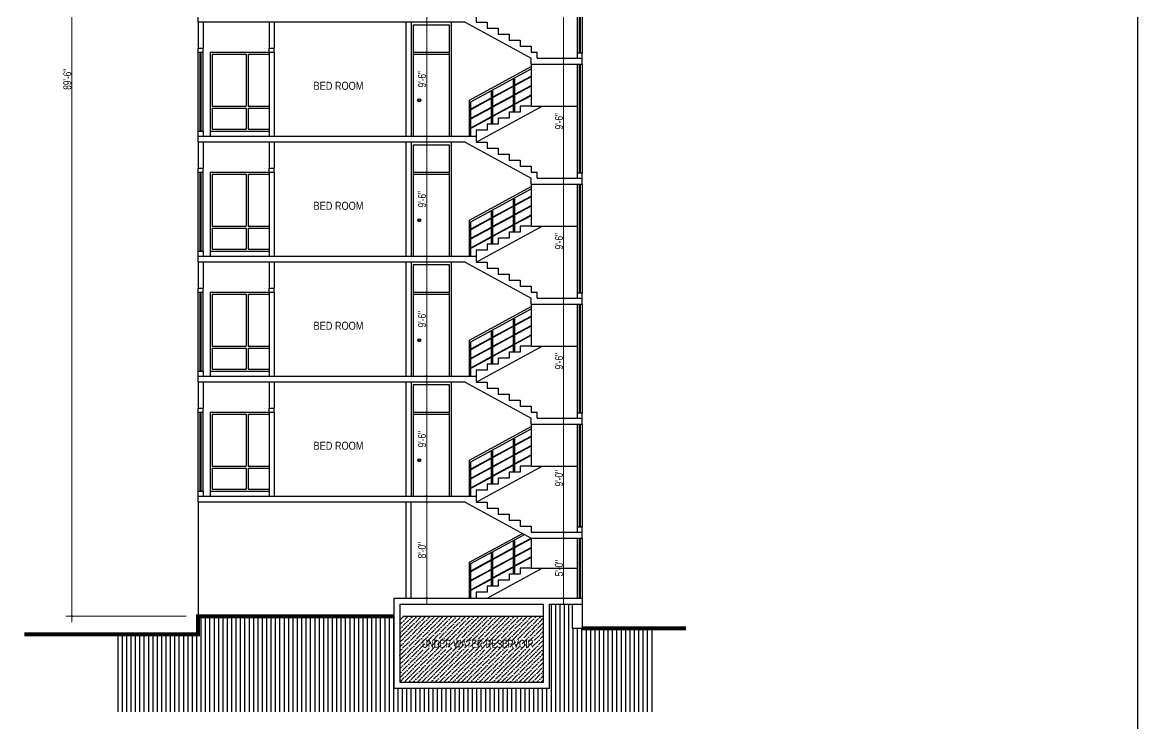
# Model space of a CAD drawing. Header units: inches. Extents: x 283072 to 301462, y 26630 to 62925.
# Drawn here: x 296001 to 297116, y 32363 to 33065 of the extents above; entities that cross this region are included whole.
import ezdxf
from ezdxf.enums import TextEntityAlignment as Align

# ---------------------------------------------------------------- set-up
doc = ezdxf.new("R2010")
doc.units = ezdxf.units.IN
doc.header["$MEASUREMENT"] = 0
doc.header["$PDMODE"] = 2
doc.layers.get('0').update_dxf_attribs({"lineweight": 5})
for name, color, linetype, lineweight in [('Column R.C.C', 210, 'Continuous', 53), ('DIM WORKING', 7, 'Continuous', 13), ('Dimension.', 7, 'Continuous', 5), ('elev .05', 154, 'Continuous', 5), ('elev .18', 153, 'Continuous', 18), ('elev .5', 255, 'Continuous', 50), ('elev.3', 65, 'Continuous', 30), ('Hatch', 8, 'Continuous', 9), ('Railing', 30, 'Continuous', 25), ('Text Note', 2, 'Continuous', 15), ('Text Room name', 4, 'Continuous', 13)]:
    doc.layers.add(name, color=color, linetype=linetype, lineweight=lineweight)
doc.layers.add('WIN', color=7, linetype='Continuous', lineweight=18, true_color=0x144fff)
doc.styles.add('S_Swis721 LtCn BT', font='swisscl.ttf')
doc.styles.get("Standard").update_dxf_attribs({"font": 'ARIALN.TTF'})
doc.dimstyles.new('1-8', dxfattribs={"dimtxt": 8, "dimasz": 6, "dimexe": 6, "dimexo": 12, "dimgap": 1, "dimtad": 1, "dimdec": 0, "dimzin": 3, "dimdsep": 46, "dimlunit": 4, "dimtxsty": 'S_Swis721 LtCn BT', "dimblk": 'ARCHTICK', "dimcen": 0, "dimdle": 6, "dimclrd": 256, "dimclre": 256, "dimclrt": 7, "dimadec": 1, "dimazin": 1, "dimtfac": 1, "dimtdec": 0, "dimtofl": 0, "dimtmove": 2, "dimatfit": 3, "dimldrblk": 'ARCHTICK', "dimfxl": 1, "dimtolj": 1, "dimtzin": 0, "dimlwd": -1, "dimlwe": -1, "dimarcsym": 0})

# ---------------------------------------------------------------- blocks, each defined once
blk = doc.blocks.new('_ArchTick')
at = {"color": 0, "linetype": 'ByBlock', "const_width": 0.15}
blk.add_lwpolyline([(-0.5, -0.5), (0.5, 0.5)], dxfattribs=at)
blk = doc.blocks.new('*D189')
at = {"layer": 'Defpoints', "color": 0, "lineweight": 30, "ltscale": 200, "transparency": 16777216}
for p in [(296405.2, 32584.9), (296415.3, 32584.9), (296415.3, 32488.9)]:
    blk.add_point(p, dxfattribs=at)
at = {"layer": 'DIM WORKING', "ltscale": 200, "transparency": 16777216}
for p, q in [((296405.2, 32482.9), (296405.2, 32590.9)), ((296403.3, 32584.9), (296399.2, 32584.9)), ((296403.3, 32488.9), (296399.2, 32488.9))]:
    blk.add_line(p, q, dxfattribs=at)
at = {"layer": 'DIM WORKING', "ltscale": 200, "transparency": 16777216, "xscale": 2, "yscale": 2, "zscale": 2}
for p, rotation in [((296405.2, 32584.9), 90), ((296405.2, 32488.9), 270)]:
    blk.add_blockref('_ArchTick', p, dxfattribs=dict(at, rotation=rotation))
at = {"layer": 'DIM WORKING', "color": 7, "lineweight": 30, "ltscale": 200, "transparency": 16777216, "insert": (296400.6, 32536.9), "char_height": 8, "attachment_point": 5, "rotation": 90, "style": 'S_Swis721 LtCn BT'}
blk.add_mtext('\\A1;8\'-0"', dxfattribs=at)
blk = doc.blocks.new('*D190')
at = {"layer": 'Defpoints', "color": 0, "lineweight": 30, "ltscale": 200, "transparency": 16777216}
for p in [(296405.2, 32704.9), (296405.2, 32704.9), (296405.2, 32590.9)]:
    blk.add_point(p, dxfattribs=at)
at = {"layer": 'DIM WORKING', "ltscale": 200, "transparency": 16777216}
for p, q in [((296405.2, 32584.9), (296405.2, 32710.9)), ((296417.2, 32704.9), (296411.2, 32704.9)), ((296417.2, 32590.9), (296411.2, 32590.9))]:
    blk.add_line(p, q, dxfattribs=at)
at = {"layer": 'DIM WORKING', "ltscale": 200, "transparency": 16777216, "xscale": 2, "yscale": 2, "zscale": 2}
for p, rotation in [((296405.2, 32704.9), 90), ((296405.2, 32590.9), 270)]:
    blk.add_blockref('_ArchTick', p, dxfattribs=dict(at, rotation=rotation))
at = {"layer": 'DIM WORKING', "color": 7, "lineweight": 30, "ltscale": 200, "transparency": 16777216, "insert": (296400.6, 32647.9), "char_height": 8, "attachment_point": 5, "rotation": 90, "style": 'S_Swis721 LtCn BT'}
blk.add_mtext('\\A1;9\'-6"', dxfattribs=at)
blk = doc.blocks.new('*D191')
at = {"layer": 'Defpoints', "color": 0, "lineweight": 30, "ltscale": 200, "transparency": 16777216}
for p in [(296405.2, 32824.9), (296405.2, 32824.9), (296405.2, 32710.9)]:
    blk.add_point(p, dxfattribs=at)
at = {"layer": 'DIM WORKING', "ltscale": 200, "transparency": 16777216}
for p, q in [((296405.2, 32704.9), (296405.2, 32830.9)), ((296417.2, 32824.9), (296411.2, 32824.9)), ((296417.2, 32710.9), (296411.2, 32710.9))]:
    blk.add_line(p, q, dxfattribs=at)
at = {"layer": 'DIM WORKING', "ltscale": 200, "transparency": 16777216, "xscale": 2, "yscale": 2, "zscale": 2}
for p, rotation in [((296405.2, 32824.9), 90), ((296405.2, 32710.9), 270)]:
    blk.add_blockref('_ArchTick', p, dxfattribs=dict(at, rotation=rotation))
at = {"layer": 'DIM WORKING', "color": 7, "lineweight": 30, "ltscale": 200, "transparency": 16777216, "insert": (296400.6, 32767.9), "char_height": 8, "attachment_point": 5, "rotation": 90, "style": 'S_Swis721 LtCn BT'}
blk.add_mtext('\\A1;9\'-6"', dxfattribs=at)
blk = doc.blocks.new('*D192')
at = {"layer": 'Defpoints', "color": 0, "lineweight": 30, "ltscale": 200, "transparency": 16777216}
for p in [(296405.2, 32944.9), (296405.2, 32944.9), (296405.2, 32830.9)]:
    blk.add_point(p, dxfattribs=at)
at = {"layer": 'DIM WORKING', "ltscale": 200, "transparency": 16777216}
for p, q in [((296405.2, 32824.9), (296405.2, 32950.9)), ((296417.2, 32944.9), (296411.2, 32944.9)), ((296417.2, 32830.9), (296411.2, 32830.9))]:
    blk.add_line(p, q, dxfattribs=at)
at = {"layer": 'DIM WORKING', "ltscale": 200, "transparency": 16777216, "xscale": 2, "yscale": 2, "zscale": 2}
for p, rotation in [((296405.2, 32944.9), 90), ((296405.2, 32830.9), 270)]:
    blk.add_blockref('_ArchTick', p, dxfattribs=dict(at, rotation=rotation))
at = {"layer": 'DIM WORKING', "color": 7, "lineweight": 30, "ltscale": 200, "transparency": 16777216, "insert": (296400.6, 32887.9), "char_height": 8, "attachment_point": 5, "rotation": 90, "style": 'S_Swis721 LtCn BT'}
blk.add_mtext('\\A1;9\'-6"', dxfattribs=at)
blk = doc.blocks.new('*D193')
at = {"layer": 'Defpoints', "color": 0, "lineweight": 30, "ltscale": 200, "transparency": 16777216}
for p in [(296405.2, 33064.9), (296405.2, 33064.9), (296405.2, 32950.9)]:
    blk.add_point(p, dxfattribs=at)
at = {"layer": 'DIM WORKING', "ltscale": 200, "transparency": 16777216}
for p, q in [((296405.2, 32944.9), (296405.2, 33070.9)), ((296417.2, 33064.9), (296411.2, 33064.9)), ((296417.2, 32950.9), (296411.2, 32950.9))]:
    blk.add_line(p, q, dxfattribs=at)
at = {"layer": 'DIM WORKING', "ltscale": 200, "transparency": 16777216, "xscale": 2, "yscale": 2, "zscale": 2}
for p, rotation in [((296405.2, 33064.9), 90), ((296405.2, 32950.9), 270)]:
    blk.add_blockref('_ArchTick', p, dxfattribs=dict(at, rotation=rotation))
at = {"layer": 'DIM WORKING', "color": 7, "lineweight": 30, "ltscale": 200, "transparency": 16777216, "insert": (296400.6, 33007.9), "char_height": 8, "attachment_point": 5, "rotation": 90, "style": 'S_Swis721 LtCn BT'}
blk.add_mtext('\\A1;9\'-6"', dxfattribs=at)
blk = doc.blocks.new('*D201')
at = {"layer": 'Defpoints', "color": 0, "lineweight": 30, "ltscale": 200, "transparency": 16777216}
for p in [(296542.1, 33142.9), (296542.1, 33028.9), (296542.1, 33028.9)]:
    blk.add_point(p, dxfattribs=at)
at = {"layer": 'DIM WORKING', "ltscale": 200, "transparency": 16777216}
for p, q in [((296542.1, 33148.9), (296542.1, 33022.9)), ((296554.1, 33142.9), (296548.1, 33142.9)), ((296554.1, 33028.9), (296548.1, 33028.9))]:
    blk.add_line(p, q, dxfattribs=at)
at = {"layer": 'DIM WORKING', "ltscale": 200, "transparency": 16777216, "xscale": 2, "yscale": 2, "zscale": 2}
for p, rotation in [((296542.1, 33142.9), 90), ((296542.1, 33028.9), 270)]:
    blk.add_blockref('_ArchTick', p, dxfattribs=dict(at, rotation=rotation))
at = {"layer": 'DIM WORKING', "color": 7, "lineweight": 30, "ltscale": 200, "transparency": 16777216, "insert": (296537.5, 33085.9), "char_height": 8, "attachment_point": 5, "rotation": 90, "style": 'S_Swis721 LtCn BT'}
blk.add_mtext('\\A1;9\'-6"', dxfattribs=at)
blk = doc.blocks.new('*D202')
at = {"layer": 'Defpoints', "color": 0, "lineweight": 30, "ltscale": 200, "transparency": 16777216}
for p in [(296542.1, 33022.9), (296542.1, 32908.9), (296542.1, 32908.9)]:
    blk.add_point(p, dxfattribs=at)
at = {"layer": 'DIM WORKING', "ltscale": 200, "transparency": 16777216}
for p, q in [((296542.1, 33028.9), (296542.1, 32902.9)), ((296554.1, 33022.9), (296548.1, 33022.9)), ((296554.1, 32908.9), (296548.1, 32908.9))]:
    blk.add_line(p, q, dxfattribs=at)
at = {"layer": 'DIM WORKING', "ltscale": 200, "transparency": 16777216, "xscale": 2, "yscale": 2, "zscale": 2}
for p, rotation in [((296542.1, 33022.9), 90), ((296542.1, 32908.9), 270)]:
    blk.add_blockref('_ArchTick', p, dxfattribs=dict(at, rotation=rotation))
at = {"layer": 'DIM WORKING', "color": 7, "lineweight": 30, "ltscale": 200, "transparency": 16777216, "insert": (296537.5, 32965.9), "char_height": 8, "attachment_point": 5, "rotation": 90, "style": 'S_Swis721 LtCn BT'}
blk.add_mtext('\\A1;9\'-6"', dxfattribs=at)
blk = doc.blocks.new('*D203')
at = {"layer": 'Defpoints', "color": 0, "lineweight": 30, "ltscale": 200, "transparency": 16777216}
for p in [(296542.1, 32902.9), (296542.1, 32788.9), (296542.1, 32788.9)]:
    blk.add_point(p, dxfattribs=at)
at = {"layer": 'DIM WORKING', "ltscale": 200, "transparency": 16777216}
for p, q in [((296542.1, 32908.9), (296542.1, 32782.9)), ((296554.1, 32902.9), (296548.1, 32902.9)), ((296554.1, 32788.9), (296548.1, 32788.9))]:
    blk.add_line(p, q, dxfattribs=at)
at = {"layer": 'DIM WORKING', "ltscale": 200, "transparency": 16777216, "xscale": 2, "yscale": 2, "zscale": 2}
for p, rotation in [((296542.1, 32902.9), 90), ((296542.1, 32788.9), 270)]:
    blk.add_blockref('_ArchTick', p, dxfattribs=dict(at, rotation=rotation))
at = {"layer": 'DIM WORKING', "color": 7, "lineweight": 30, "ltscale": 200, "transparency": 16777216, "insert": (296537.5, 32845.9), "char_height": 8, "attachment_point": 5, "rotation": 90, "style": 'S_Swis721 LtCn BT'}
blk.add_mtext('\\A1;9\'-6"', dxfattribs=at)
blk = doc.blocks.new('*D204')
at = {"layer": 'Defpoints', "color": 0, "lineweight": 30, "ltscale": 200, "transparency": 16777216}
for p in [(296542.1, 32782.9), (296542.1, 32668.9), (296542.1, 32668.9)]:
    blk.add_point(p, dxfattribs=at)
at = {"layer": 'DIM WORKING', "ltscale": 200, "transparency": 16777216}
for p, q in [((296542.1, 32788.9), (296542.1, 32662.9)), ((296554.1, 32782.9), (296548.1, 32782.9)), ((296554.1, 32668.9), (296548.1, 32668.9))]:
    blk.add_line(p, q, dxfattribs=at)
at = {"layer": 'DIM WORKING', "ltscale": 200, "transparency": 16777216, "xscale": 2, "yscale": 2, "zscale": 2}
for p, rotation in [((296542.1, 32782.9), 90), ((296542.1, 32668.9), 270)]:
    blk.add_blockref('_ArchTick', p, dxfattribs=dict(at, rotation=rotation))
at = {"layer": 'DIM WORKING', "color": 7, "lineweight": 30, "ltscale": 200, "transparency": 16777216, "insert": (296537.5, 32725.9), "char_height": 8, "attachment_point": 5, "rotation": 90, "style": 'S_Swis721 LtCn BT'}
blk.add_mtext('\\A1;9\'-6"', dxfattribs=at)
blk = doc.blocks.new('*D205')
at = {"layer": 'Defpoints', "color": 0, "lineweight": 30, "ltscale": 200, "transparency": 16777216}
for p in [(296542.1, 32662.9), (296542.1, 32554.9), (296542.1, 32554.9)]:
    blk.add_point(p, dxfattribs=at)
at = {"layer": 'DIM WORKING', "ltscale": 200, "transparency": 16777216}
for p, q in [((296542.1, 32668.9), (296542.1, 32548.9)), ((296554.1, 32662.9), (296548.1, 32662.9)), ((296554.1, 32554.9), (296548.1, 32554.9))]:
    blk.add_line(p, q, dxfattribs=at)
at = {"layer": 'DIM WORKING', "ltscale": 200, "transparency": 16777216, "xscale": 2, "yscale": 2, "zscale": 2}
for p, rotation in [((296542.1, 32662.9), 90), ((296542.1, 32554.9), 270)]:
    blk.add_blockref('_ArchTick', p, dxfattribs=dict(at, rotation=rotation))
at = {"layer": 'DIM WORKING', "color": 7, "lineweight": 30, "ltscale": 200, "transparency": 16777216, "insert": (296537.5, 32608.9), "char_height": 8, "attachment_point": 5, "rotation": 90, "style": 'S_Swis721 LtCn BT'}
blk.add_mtext('\\A1;9\'-0"', dxfattribs=at)
blk = doc.blocks.new('*D206')
at = {"layer": 'Defpoints', "color": 0, "lineweight": 30, "ltscale": 200, "transparency": 16777216}
for p in [(296542.1, 32548.9), (296542.1, 32488.9), (296542.1, 32488.9)]:
    blk.add_point(p, dxfattribs=at)
at = {"layer": 'DIM WORKING', "ltscale": 200, "transparency": 16777216}
for p, q in [((296542.1, 32554.9), (296542.1, 32482.9)), ((296554.1, 32548.9), (296548.1, 32548.9)), ((296554.1, 32488.9), (296548.1, 32488.9))]:
    blk.add_line(p, q, dxfattribs=at)
at = {"layer": 'DIM WORKING', "ltscale": 200, "transparency": 16777216, "xscale": 2, "yscale": 2, "zscale": 2}
for p, rotation in [((296542.1, 32548.9), 90), ((296542.1, 32488.9), 270)]:
    blk.add_blockref('_ArchTick', p, dxfattribs=dict(at, rotation=rotation))
at = {"layer": 'DIM WORKING', "color": 7, "lineweight": 30, "ltscale": 200, "transparency": 16777216, "insert": (296537.5, 32518.9), "char_height": 8, "attachment_point": 5, "rotation": 90, "style": 'S_Swis721 LtCn BT'}
blk.add_mtext('\\A1;5\'-0"', dxfattribs=at)
blk = doc.blocks.new('*D208')
at = {"layer": 'Defpoints', "color": 0, "lineweight": 30, "ltscale": 200, "transparency": 16777216}
for p in [(296176.7, 33544.9), (296050.6, 32470.9), (296176.7, 32470.9)]:
    blk.add_point(p, dxfattribs=at)
at = {"layer": 'DIM WORKING', "ltscale": 200, "transparency": 16777216}
for p, q in [((296050.6, 33550.9), (296050.6, 32464.9)), ((296164.7, 33544.9), (296044.6, 33544.9)), ((296164.7, 32470.9), (296044.6, 32470.9))]:
    blk.add_line(p, q, dxfattribs=at)
at = {"layer": 'DIM WORKING', "ltscale": 200, "transparency": 16777216, "xscale": 2, "yscale": 2, "zscale": 2}
for p, rotation in [((296050.6, 33544.9), 90), ((296050.6, 32470.9), 270)]:
    blk.add_blockref('_ArchTick', p, dxfattribs=dict(at, rotation=rotation))
at = {"layer": 'DIM WORKING', "color": 7, "lineweight": 30, "ltscale": 200, "transparency": 16777216, "insert": (296046, 33007.9), "char_height": 8, "attachment_point": 5, "rotation": 90, "style": 'S_Swis721 LtCn BT'}
blk.add_mtext('\\A1;89\'-6"', dxfattribs=at)

msp = doc.modelspace()

# ---------------------------------------------------------------- hatches: boundary and pattern name
at = {"layer": 'Hatch', "linetype": 'Continuous', "lineweight": 30, "ltscale": 200}
h = msp.add_hatch(dxfattribs=at)
h.set_pattern_fill('ANSI31', color=256, scale=35, angle=45, style=0)
h.set_pattern_definition([(90, (304466.0403, 32696.176), (-4.375, 9e-16), [])])
h.paths.add_polyline_path([(296632.53516, 32458.91181), (296550.69423, 32458.91181), (296550.69423, 32482.91181), (296528.00896, 32482.91181), (296528.00896, 32398.91181), (296372.37949, 32398.91181), (296372.37949, 32470.91181), (296176.69423, 32470.91181), (296176.69423, 32452.91181), (296095.58086, 32452.91181), (296095.58086, 32375.40963), (296632.53516, 32375.40963)])
at = {"layer": 'WIN', "linetype": 'Continuous', "lineweight": 30, "ltscale": 200}
h = msp.add_hatch(dxfattribs=at)
h.set_pattern_fill('ANSI36', color=256, scale=25, style=0)
h.set_pattern_definition([(45, (296378.3795, 33872.3344), (1.6572815, 6.076699), [7.8125, -1.5625, 0, -1.5625])])
h.paths.add_polyline_path([(296378.37949, 32404.91181), (296522.00896, 32404.91181), (296522.00896, 32470.91181), (296516.00896, 32470.91181), (296381.37949, 32470.91181), (296378.37949, 32470.91181)])
h.paths.add_polyline_path([(296401.08052, 32437.0752), (296511.37934, 32437.0752), (296511.37934, 32449.57061), (296401.08052, 32449.57061)], flags=24)

# ---------------------------------------------------------------- linework, layer by layer
at = {"linetype": 'Continuous', "lineweight": 30, "ltscale": 200, "const_width": 4}
for points in [[(296372.37949, 32470.91181), (296176.69423, 32470.91181), (296176.69423, 32452.91181), (296002.95279, 32452.91181)], [(296560.69423, 32458.91181), (296664.34133, 32458.91181)]]:
    msp.add_lwpolyline(points, dxfattribs=at)
at = {"layer": 'Column R.C.C', "linetype": 'Continuous', "lineweight": 30, "ltscale": 200}
for p, q in [((296176.69423, 33064.91181), (296176.69423, 33070.91181)), ((296454.6942, 33070.91181), (296454.6942, 33064.91181)), ((296443.6942, 33064.91181), (296176.69423, 33064.91181)), ((296443.6942, 33064.91181), (296509.6942, 33028.91181)), ((296454.6942, 33064.91181), (296465.6942, 33064.91181)), ((296465.6942, 33064.91181), (296465.6942, 33058.91181)), ((296465.6942, 33058.91181), (296476.6942, 33058.91181)), ((296476.6942, 33058.91181), (296476.6942, 33052.91181)), ((296476.6942, 33052.91181), (296487.6942, 33052.91181)), ((296487.6942, 33052.91181), (296487.6942, 33046.91181)), ((296176.69423, 33038.91181), (296181.69423, 33038.91181)), ((296176.69423, 33034.91181), (296176.69423, 33038.91181)), ((296181.69423, 33034.91181), (296181.69423, 33038.91181)), ((296247.69423, 33038.91181), (296252.69423, 33038.91181)), ((296247.69423, 33034.91181), (296247.69423, 33038.91181)), ((296252.69423, 33034.91181), (296252.69423, 33038.91181)), ((296487.6942, 33046.91181), (296498.6942, 33046.91181)), ((296498.6942, 33046.91181), (296498.6942, 33040.91181)), ((296498.6942, 33040.91181), (296509.6942, 33040.91181)), ((296509.6942, 33040.91181), (296509.6942, 33034.91181)), ((296176.69423, 33034.91181), (296181.69423, 33034.91181)), ((296247.69423, 33034.91181), (296252.69423, 33034.91181)), ((296509.6942, 33034.91181), (296515.67577, 33034.91181)), ((296509.6942, 33022.91181), (296509.6942, 33028.91181)), ((296515.67577, 33028.91181), (296515.67577, 33034.91181)), ((296515.67577, 33028.91181), (296560.69423, 33028.91181)), ((296560.69423, 33022.91181), (296560.69423, 33028.91181)), ((296509.6942, 33022.91181), (296560.69423, 33022.91181)), ((296176.69423, 32950.91181), (296454.6942, 32950.91181)), ((296176.69423, 32944.91181), (296176.69423, 32950.91181)), ((296454.6942, 32950.91181), (296454.6942, 32944.91181)), ((296443.6942, 32944.91181), (296176.69423, 32944.91181)), ((296443.6942, 32944.91181), (296509.6942, 32908.91181)), ((296454.6942, 32944.91181), (296465.6942, 32944.91181)), ((296465.6942, 32944.91181), (296465.6942, 32938.91181)), ((296465.6942, 32938.91181), (296476.6942, 32938.91181)), ((296476.6942, 32938.91181), (296476.6942, 32932.91181)), ((296476.6942, 32932.91181), (296487.6942, 32932.91181)), ((296487.6942, 32932.91181), (296487.6942, 32926.91181)), ((296487.6942, 32926.91181), (296498.6942, 32926.91181)), ((296498.6942, 32926.91181), (296498.6942, 32920.91181)), ((296176.69423, 32918.91181), (296181.69423, 32918.91181)), ((296176.69423, 32914.91181), (296176.69423, 32918.91181)), ((296176.69423, 32914.91181), (296181.69423, 32914.91181)), ((296181.69423, 32914.91181), (296181.69423, 32918.91181)), ((296247.69423, 32918.91181), (296252.69423, 32918.91181)), ((296247.69423, 32914.91181), (296247.69423, 32918.91181)), ((296247.69423, 32914.91181), (296252.69423, 32914.91181)), ((296252.69423, 32914.91181), (296252.69423, 32918.91181)), ((296498.6942, 32920.91181), (296509.6942, 32920.91181)), ((296509.6942, 32920.91181), (296509.6942, 32914.91181)), ((296509.6942, 32914.91181), (296515.67577, 32914.91181)), ((296515.67577, 32908.91181), (296515.67577, 32914.91181)), ((296509.6942, 32902.91181), (296509.6942, 32908.91181)), ((296509.6942, 32902.91181), (296560.69423, 32902.91181)), ((296515.67577, 32908.91181), (296560.69423, 32908.91181)), ((296560.69423, 32902.91181), (296560.69423, 32908.91181)), ((296176.69423, 32830.91181), (296454.6942, 32830.91181)), ((296176.69423, 32824.91181), (296176.69423, 32830.91181)), ((296443.6942, 32824.91181), (296176.69423, 32824.91181)), ((296443.6942, 32824.91181), (296509.6942, 32788.91181)), ((296454.6942, 32830.91181), (296454.6942, 32824.91181)), ((296454.6942, 32824.91181), (296465.6942, 32824.91181)), ((296465.6942, 32824.91181), (296465.6942, 32818.91181)), ((296465.6942, 32818.91181), (296476.6942, 32818.91181)), ((296476.6942, 32818.91181), (296476.6942, 32812.91181)), ((296476.6942, 32812.91181), (296487.6942, 32812.91181)), ((296487.6942, 32812.91181), (296487.6942, 32806.91181)), ((296487.6942, 32806.91181), (296498.6942, 32806.91181)), ((296498.6942, 32806.91181), (296498.6942, 32800.91181)), ((296176.69423, 32798.91181), (296181.69423, 32798.91181)), ((296176.69423, 32794.91181), (296176.69423, 32798.91181)), ((296176.69423, 32794.91181), (296181.69423, 32794.91181)), ((296181.69423, 32794.91181), (296181.69423, 32798.91181)), ((296247.69423, 32798.91181), (296252.69423, 32798.91181)), ((296247.69423, 32794.91181), (296247.69423, 32798.91181)), ((296247.69423, 32794.91181), (296252.69423, 32794.91181)), ((296252.69423, 32794.91181), (296252.69423, 32798.91181)), ((296498.6942, 32800.91181), (296509.6942, 32800.91181)), ((296509.6942, 32800.91181), (296509.6942, 32794.91181)), ((296509.6942, 32794.91181), (296515.67577, 32794.91181)), ((296515.67577, 32788.91181), (296515.67577, 32794.91181)), ((296509.6942, 32782.91181), (296509.6942, 32788.91181)), ((296509.6942, 32782.91181), (296560.69423, 32782.91181)), ((296515.67577, 32788.91181), (296560.69423, 32788.91181)), ((296560.69423, 32782.91181), (296560.69423, 32788.91181)), ((296176.69423, 32710.91181), (296454.6942, 32710.91181)), ((296176.69423, 32704.91181), (296176.69423, 32710.91181)), ((296443.6942, 32704.91181), (296176.69423, 32704.91181)), ((296443.6942, 32704.91181), (296509.6942, 32668.91181)), ((296454.6942, 32710.91181), (296454.6942, 32704.91181)), ((296454.6942, 32704.91181), (296465.6942, 32704.91181)), ((296465.6942, 32704.91181), (296465.6942, 32698.91181)), ((296465.6942, 32698.91181), (296476.6942, 32698.91181)), ((296476.6942, 32698.91181), (296476.6942, 32692.91181)), ((296476.6942, 32692.91181), (296487.6942, 32692.91181)), ((296487.6942, 32692.91181), (296487.6942, 32686.91181)), ((296487.6942, 32686.91181), (296498.6942, 32686.91181)), ((296498.6942, 32686.91181), (296498.6942, 32680.91181)), ((296498.6942, 32680.91181), (296509.6942, 32680.91181)), ((296509.6942, 32680.91181), (296509.6942, 32674.91181)), ((296176.69423, 32678.91181), (296181.69423, 32678.91181)), ((296176.69423, 32674.91181), (296176.69423, 32678.91181)), ((296176.69423, 32674.91181), (296181.69423, 32674.91181)), ((296181.69423, 32674.91181), (296181.69423, 32678.91181)), ((296247.69423, 32678.91181), (296252.69423, 32678.91181)), ((296247.69423, 32674.91181), (296247.69423, 32678.91181)), ((296247.69423, 32674.91181), (296252.69423, 32674.91181)), ((296252.69423, 32674.91181), (296252.69423, 32678.91181)), ((296509.6942, 32674.91181), (296515.67577, 32674.91181)), ((296509.6942, 32662.91181), (296509.6942, 32668.91181)), ((296515.67577, 32668.91181), (296515.67577, 32674.91181)), ((296515.67577, 32668.91181), (296560.69423, 32668.91181)), ((296560.69423, 32662.91181), (296560.69423, 32668.91181)), ((296509.6942, 32662.91181), (296560.69423, 32662.91181)), ((296176.69423, 32590.91181), (296454.6942, 32590.91181)), ((296176.69423, 32584.91181), (296176.69423, 32590.91181)), ((296454.6942, 32590.91181), (296454.6942, 32584.91181)), ((296443.6942, 32584.91181), (296176.69423, 32584.91181)), ((296443.6942, 32584.91181), (296509.6942, 32548.91181)), ((296454.6942, 32584.91181), (296465.6942, 32584.91181)), ((296465.6942, 32584.91181), (296465.6942, 32578.91181)), ((296465.6942, 32578.91181), (296476.6942, 32578.91181)), ((296476.6942, 32578.91181), (296476.6942, 32572.91181)), ((296476.6942, 32572.91181), (296487.6942, 32572.91181)), ((296487.6942, 32572.91181), (296487.6942, 32566.91181)), ((296487.6942, 32566.91181), (296498.6942, 32566.91181)), ((296498.6942, 32566.91181), (296498.6942, 32560.91181)), ((296498.6942, 32560.91181), (296509.6942, 32560.91181)), ((296509.6942, 32560.91181), (296509.6942, 32554.91181)), ((296509.6942, 32554.91181), (296560.69423, 32554.91181)), ((296509.6942, 32548.91181), (296560.69423, 32548.91181)), ((296560.69423, 32548.91181), (296560.69423, 32554.91181)), ((296372.37949, 32488.91181), (296560.69423, 32488.91181)), ((296372.37949, 32488.91181), (296372.37949, 32398.91181)), ((296378.37949, 32482.91181), (296522.00896, 32482.91181)), ((296378.37949, 32482.91181), (296378.37949, 32404.91181)), ((296522.00896, 32404.91181), (296522.00896, 32482.91181)), ((296528.00896, 32482.91181), (296560.69423, 32482.91181)), ((296528.00896, 32398.91181), (296528.00896, 32482.91181)), ((296560.69423, 32488.91181), (296560.69423, 32482.91181)), ((296378.37949, 32404.91181), (296522.00896, 32404.91181)), ((296372.37949, 32398.91181), (296528.00896, 32398.91181))]:
    msp.add_line(p, q, dxfattribs=at)
at = {"layer": 'Dimension.', "color": 6, "linetype": 'ByBlock', "lineweight": 30, "ltscale": 200}
msp.add_line((297115.92011, 30302.57655), (297115.92011, 36969.57655), dxfattribs=at)
at = {"layer": 'elev .05', "linetype": 'Continuous', "lineweight": 30, "ltscale": 200}
for p, q in [((296391.69423, 33062.5155), (296427.69423, 33062.5155)), ((296391.69423, 33062.5155), (296391.69423, 32950.91181)), ((296427.69423, 33062.5155), (296427.69423, 32950.91181)), ((296190.69423, 33032.91181), (296190.69423, 32980.91181)), ((296190.69423, 33032.91181), (296224.69423, 33032.91181)), ((296224.69423, 33032.91181), (296224.69423, 32980.91181)), ((296226.69423, 33032.91181), (296226.69423, 32980.91181)), ((296226.69423, 33032.91181), (296247.69423, 33032.91181)), ((296391.69423, 33034.91181), (296427.69423, 33034.91181)), ((296391.69423, 33032.91181), (296427.69423, 33032.91181)), ((296190.69423, 32980.91181), (296224.69423, 32980.91181)), ((296226.69423, 32980.91181), (296247.69423, 32980.91181)), ((296190.69423, 32978.91181), (296224.69423, 32978.91181)), ((296190.69423, 32978.91181), (296190.69423, 32957.91181)), ((296224.69423, 32978.91181), (296224.69423, 32957.91181)), ((296226.69423, 32978.91181), (296247.69423, 32978.91181)), ((296226.69423, 32978.91181), (296226.69423, 32957.91181)), ((296188.69423, 32955.91181), (296247.69423, 32955.91181)), ((296190.69423, 32957.91181), (296224.69423, 32957.91181)), ((296226.69423, 32957.91181), (296247.69423, 32957.91181)), ((296391.69423, 32942.5155), (296427.69423, 32942.5155)), ((296391.69423, 32942.5155), (296391.69423, 32830.91181)), ((296427.69423, 32942.5155), (296427.69423, 32830.91181)), ((296391.69423, 32914.91181), (296427.69423, 32914.91181)), ((296190.69423, 32912.91181), (296190.69423, 32860.91181)), ((296190.69423, 32912.91181), (296224.69423, 32912.91181)), ((296224.69423, 32912.91181), (296224.69423, 32860.91181)), ((296226.69423, 32912.91181), (296226.69423, 32860.91181)), ((296226.69423, 32912.91181), (296247.69423, 32912.91181)), ((296391.69423, 32912.91181), (296427.69423, 32912.91181)), ((296190.69423, 32860.91181), (296224.69423, 32860.91181)), ((296190.69423, 32858.91181), (296224.69423, 32858.91181)), ((296190.69423, 32858.91181), (296190.69423, 32837.91181)), ((296224.69423, 32858.91181), (296224.69423, 32837.91181)), ((296226.69423, 32860.91181), (296247.69423, 32860.91181)), ((296226.69423, 32858.91181), (296247.69423, 32858.91181)), ((296226.69423, 32858.91181), (296226.69423, 32837.91181)), ((296188.69423, 32835.91181), (296247.69423, 32835.91181)), ((296190.69423, 32837.91181), (296224.69423, 32837.91181)), ((296226.69423, 32837.91181), (296247.69423, 32837.91181)), ((296391.69423, 32822.5155), (296427.69423, 32822.5155)), ((296391.69423, 32822.5155), (296391.69423, 32710.91181)), ((296427.69423, 32822.5155), (296427.69423, 32710.91181)), ((296190.69423, 32792.91181), (296190.69423, 32740.91181)), ((296190.69423, 32792.91181), (296224.69423, 32792.91181)), ((296224.69423, 32792.91181), (296224.69423, 32740.91181)), ((296226.69423, 32792.91181), (296226.69423, 32740.91181)), ((296226.69423, 32792.91181), (296247.69423, 32792.91181)), ((296391.69423, 32794.91181), (296427.69423, 32794.91181)), ((296391.69423, 32792.91181), (296427.69423, 32792.91181)), ((296190.69423, 32740.91181), (296224.69423, 32740.91181)), ((296190.69423, 32738.91181), (296224.69423, 32738.91181)), ((296190.69423, 32738.91181), (296190.69423, 32717.91181)), ((296224.69423, 32738.91181), (296224.69423, 32717.91181)), ((296226.69423, 32740.91181), (296247.69423, 32740.91181)), ((296226.69423, 32738.91181), (296247.69423, 32738.91181)), ((296226.69423, 32738.91181), (296226.69423, 32717.91181)), ((296188.69423, 32715.91181), (296247.69423, 32715.91181)), ((296190.69423, 32717.91181), (296224.69423, 32717.91181)), ((296226.69423, 32717.91181), (296247.69423, 32717.91181)), ((296391.69423, 32702.5155), (296427.69423, 32702.5155)), ((296391.69423, 32702.5155), (296391.69423, 32590.91181)), ((296427.69423, 32702.5155), (296427.69423, 32590.91181)), ((296190.69423, 32672.91181), (296190.69423, 32620.91181)), ((296190.69423, 32672.91181), (296224.69423, 32672.91181)), ((296224.69423, 32672.91181), (296224.69423, 32620.91181)), ((296226.69423, 32672.91181), (296226.69423, 32620.91181)), ((296226.69423, 32672.91181), (296247.69423, 32672.91181)), ((296391.69423, 32674.91181), (296427.69423, 32674.91181)), ((296391.69423, 32672.91181), (296427.69423, 32672.91181)), ((296190.69423, 32620.91181), (296224.69423, 32620.91181)), ((296190.69423, 32618.91181), (296224.69423, 32618.91181)), ((296190.69423, 32618.91181), (296190.69423, 32597.91181)), ((296224.69423, 32618.91181), (296224.69423, 32597.91181)), ((296226.69423, 32620.91181), (296247.69423, 32620.91181)), ((296226.69423, 32618.91181), (296247.69423, 32618.91181)), ((296226.69423, 32618.91181), (296226.69423, 32597.91181)), ((296188.69423, 32595.91181), (296247.69423, 32595.91181)), ((296190.69423, 32597.91181), (296224.69423, 32597.91181)), ((296226.69423, 32597.91181), (296247.69423, 32597.91181))]:
    msp.add_line(p, q, dxfattribs=at)
for centre, radius in [((296397.69423, 32986.91181), 1.5), ((296397.69423, 32986.91181), 1), ((296397.69423, 32866.91181), 1.5), ((296397.69423, 32866.91181), 1), ((296397.69423, 32746.91181), 1.5), ((296397.69423, 32746.91181), 1), ((296397.69423, 32626.91181), 1.5), ((296397.69423, 32626.91181), 1)]:
    msp.add_circle(centre, radius, dxfattribs=at)
at = {"layer": 'elev .18', "linetype": 'Continuous', "lineweight": 30, "ltscale": 200}
for p, q in [((296429.69423, 33064.91181), (296429.69423, 32950.91181)), ((296188.69423, 33034.91181), (296188.69423, 32950.91181)), ((296188.69423, 33034.91181), (296247.69423, 33034.91181)), ((296247.69423, 33034.91181), (296247.69423, 32950.91181)), ((296252.69423, 33034.91181), (296252.69423, 32950.91181)), ((296454.6942, 32944.91181), (296520.6942, 32980.91181)), ((296509.6942, 32980.91181), (296498.6942, 32980.91181)), ((296498.6942, 32980.91181), (296498.6942, 32974.91181)), ((296498.6942, 32974.91181), (296487.6942, 32974.91181)), ((296487.6942, 32974.91181), (296487.6942, 32968.91181)), ((296476.6942, 32962.91181), (296465.6942, 32962.91181)), ((296465.6942, 32962.91181), (296465.6942, 32956.91181)), ((296487.6942, 32968.91181), (296476.6942, 32968.91181)), ((296476.6942, 32968.91181), (296476.6942, 32962.91181)), ((296465.6942, 32956.91181), (296454.6942, 32956.91181)), ((296454.6942, 32956.91181), (296454.6942, 32950.91181)), ((296429.69423, 32944.91181), (296429.69423, 32830.91181)), ((296188.69423, 32914.91181), (296188.69423, 32830.91181)), ((296188.69423, 32914.91181), (296247.69423, 32914.91181)), ((296247.69423, 32914.91181), (296247.69423, 32830.91181)), ((296252.69423, 32914.91181), (296252.69423, 32830.91181)), ((296454.6942, 32824.91181), (296520.6942, 32860.91181)), ((296509.6942, 32860.91181), (296498.6942, 32860.91181)), ((296498.6942, 32860.91181), (296498.6942, 32854.91181)), ((296487.6942, 32848.91181), (296476.6942, 32848.91181)), ((296476.6942, 32848.91181), (296476.6942, 32842.91181)), ((296498.6942, 32854.91181), (296487.6942, 32854.91181)), ((296487.6942, 32854.91181), (296487.6942, 32848.91181)), ((296465.6942, 32836.91181), (296454.6942, 32836.91181)), ((296454.6942, 32836.91181), (296454.6942, 32830.91181)), ((296476.6942, 32842.91181), (296465.6942, 32842.91181)), ((296465.6942, 32842.91181), (296465.6942, 32836.91181)), ((296429.69423, 32824.91181), (296429.69423, 32710.91181)), ((296188.69423, 32794.91181), (296188.69423, 32710.91181)), ((296188.69423, 32794.91181), (296247.69423, 32794.91181)), ((296247.69423, 32794.91181), (296247.69423, 32710.91181)), ((296252.69423, 32794.91181), (296252.69423, 32710.91181)), ((296454.6942, 32704.91181), (296520.6942, 32740.91181)), ((296509.6942, 32740.91181), (296498.6942, 32740.91181)), ((296498.6942, 32740.91181), (296498.6942, 32734.91181)), ((296487.6942, 32728.91181), (296476.6942, 32728.91181)), ((296476.6942, 32728.91181), (296476.6942, 32722.91181)), ((296498.6942, 32734.91181), (296487.6942, 32734.91181)), ((296487.6942, 32734.91181), (296487.6942, 32728.91181)), ((296465.6942, 32716.91181), (296454.6942, 32716.91181)), ((296454.6942, 32716.91181), (296454.6942, 32710.91181)), ((296476.6942, 32722.91181), (296465.6942, 32722.91181)), ((296465.6942, 32722.91181), (296465.6942, 32716.91181)), ((296429.69423, 32704.91181), (296429.69423, 32590.91181)), ((296188.69423, 32674.91181), (296188.69423, 32590.91181)), ((296188.69423, 32674.91181), (296247.69423, 32674.91181)), ((296247.69423, 32674.91181), (296247.69423, 32590.91181)), ((296252.69423, 32674.91181), (296252.69423, 32590.91181)), ((296454.6942, 32584.91181), (296520.6942, 32620.91181)), ((296498.6942, 32614.91181), (296487.6942, 32614.91181)), ((296487.6942, 32614.91181), (296487.6942, 32608.91181)), ((296509.6942, 32620.91181), (296498.6942, 32620.91181)), ((296498.6942, 32620.91181), (296498.6942, 32614.91181)), ((296476.6942, 32602.91181), (296465.6942, 32602.91181)), ((296465.6942, 32602.91181), (296465.6942, 32596.91181)), ((296487.6942, 32608.91181), (296476.6942, 32608.91181)), ((296476.6942, 32608.91181), (296476.6942, 32602.91181)), ((296465.6942, 32596.91181), (296454.6942, 32596.91181)), ((296454.6942, 32596.91181), (296454.6942, 32590.91181)), ((296465.6942, 32488.91181), (296520.6942, 32518.91181)), ((296498.6942, 32512.91181), (296487.6942, 32512.91181)), ((296487.6942, 32512.91181), (296487.6942, 32506.91181)), ((296509.6942, 32518.91181), (296498.6942, 32518.91181)), ((296498.6942, 32518.91181), (296498.6942, 32512.91181)), ((296487.6942, 32506.91181), (296476.6942, 32506.91181)), ((296476.6942, 32506.91181), (296476.6942, 32500.91181)), ((296465.6942, 32494.91181), (296454.6942, 32494.91181)), ((296454.6942, 32494.91181), (296454.6942, 32488.91181)), ((296476.6942, 32500.91181), (296465.6942, 32500.91181)), ((296465.6942, 32500.91181), (296465.6942, 32494.91181))]:
    msp.add_line(p, q, dxfattribs=at)
at = {"layer": 'elev .5', "lineweight": 30, "ltscale": 30}
for p, q in [((296176.69423, 33064.91181), (296176.69423, 33038.91181)), ((296181.69423, 33064.91181), (296181.69423, 33038.91181)), ((296247.69423, 33064.91181), (296247.69423, 33038.91181)), ((296252.69423, 33064.91181), (296252.69423, 33038.91181)), ((296384.69423, 32950.91181), (296384.69423, 33064.91181)), ((296389.69423, 33064.91181), (296389.69423, 32950.91181)), ((296560.69423, 33033.91181), (296555.69423, 33033.91181)), ((296555.69423, 33033.91181), (296555.69423, 33028.91181)), ((296560.69423, 33028.91181), (296560.69423, 33033.91181)), ((296176.69423, 32955.91181), (296181.69423, 32955.91181)), ((296176.69423, 32950.91181), (296176.69423, 32955.91181)), ((296181.69423, 32955.91181), (296181.69423, 32950.91181)), ((296176.69423, 32944.91181), (296176.69423, 32918.91181)), ((296181.69423, 32944.91181), (296181.69423, 32918.91181)), ((296247.69423, 32944.91181), (296247.69423, 32918.91181)), ((296252.69423, 32944.91181), (296252.69423, 32918.91181)), ((296384.69423, 32830.91181), (296384.69423, 32944.91181)), ((296389.69423, 32944.91181), (296389.69423, 32830.91181)), ((296560.69423, 32913.91181), (296555.69423, 32913.91181)), ((296555.69423, 32913.91181), (296555.69423, 32908.91181)), ((296560.69423, 32908.91181), (296560.69423, 32913.91181)), ((296176.69423, 32835.91181), (296181.69423, 32835.91181)), ((296176.69423, 32830.91181), (296176.69423, 32835.91181)), ((296181.69423, 32835.91181), (296181.69423, 32830.91181)), ((296176.69423, 32824.91181), (296176.69423, 32798.91181)), ((296181.69423, 32824.91181), (296181.69423, 32798.91181)), ((296247.69423, 32824.91181), (296247.69423, 32798.91181)), ((296252.69423, 32824.91181), (296252.69423, 32798.91181)), ((296384.69423, 32710.91181), (296384.69423, 32824.91181)), ((296389.69423, 32824.91181), (296389.69423, 32710.91181)), ((296560.69423, 32793.91181), (296555.69423, 32793.91181)), ((296555.69423, 32793.91181), (296555.69423, 32788.91181)), ((296560.69423, 32788.91181), (296560.69423, 32793.91181)), ((296176.69423, 32715.91181), (296181.69423, 32715.91181)), ((296176.69423, 32710.91181), (296176.69423, 32715.91181)), ((296181.69423, 32715.91181), (296181.69423, 32710.91181)), ((296176.69423, 32704.91181), (296176.69423, 32678.91181)), ((296181.69423, 32704.91181), (296181.69423, 32678.91181)), ((296247.69423, 32704.91181), (296247.69423, 32678.91181)), ((296252.69423, 32704.91181), (296252.69423, 32678.91181)), ((296384.69423, 32590.91181), (296384.69423, 32704.91181)), ((296389.69423, 32704.91181), (296389.69423, 32590.91181)), ((296560.69423, 32673.91181), (296555.69423, 32673.91181)), ((296555.69423, 32673.91181), (296555.69423, 32668.91181)), ((296560.69423, 32668.91181), (296560.69423, 32673.91181)), ((296176.69423, 32595.91181), (296181.69423, 32595.91181)), ((296176.69423, 32590.91181), (296176.69423, 32595.91181)), ((296181.69423, 32595.91181), (296181.69423, 32590.91181)), ((296384.69423, 32488.91181), (296384.69423, 32584.91181)), ((296389.69423, 32488.91181), (296389.69423, 32584.91181)), ((296560.69423, 32559.91181), (296555.69423, 32559.91181)), ((296555.69423, 32559.91181), (296555.69423, 32554.91181)), ((296560.69423, 32554.91181), (296560.69423, 32559.91181)), ((296550.69423, 32482.91181), (296550.69423, 32458.91181)), ((296560.69423, 32482.91181), (296560.69423, 32458.91181)), ((296550.69423, 32458.91181), (296560.69423, 32458.91181))]:
    msp.add_line(p, q, dxfattribs=at)
at = {"layer": 'elev.3', "linetype": 'Continuous', "lineweight": 30, "ltscale": 200}
for p, q in [((296509.6942, 33022.91181), (296509.6942, 32980.91181)), ((296509.6942, 32980.91181), (296555.69423, 32980.91181)), ((296509.6942, 32902.91181), (296509.6942, 32860.91181)), ((296509.6942, 32860.91181), (296555.69423, 32860.91181)), ((296509.6942, 32782.91181), (296509.6942, 32740.91181)), ((296509.6942, 32740.91181), (296555.69423, 32740.91181)), ((296509.6942, 32662.91181), (296509.6942, 32620.91181)), ((296509.6942, 32620.91181), (296555.69423, 32620.91181)), ((296509.6942, 32548.91181), (296509.6942, 32518.91181)), ((296509.6942, 32518.91181), (296555.69423, 32518.91181))]:
    msp.add_line(p, q, dxfattribs=at)
at = {"layer": 'elev.3', "lineweight": 30, "ltscale": 30}
msp.add_line((296176.69423, 32584.91181), (296176.69423, 32470.91181), dxfattribs=at)
at = {"layer": 'Railing', "lineweight": 30}
for p, q in [((296447.9442, 32986.91181), (296509.6942, 33020.59363)), ((296449.4442, 32985.45182), (296509.6942, 33018.31545)), ((296491.9442, 32974.91181), (296491.9442, 33008.63363)), ((296493.4442, 33002.27315), (296509.57449, 33011.07149)), ((296493.4442, 33001.7036), (296509.81391, 33010.63254)), ((296493.4442, 32974.91181), (296493.4442, 33009.45182)), ((296469.9442, 32962.91181), (296469.9442, 32996.63363)), ((296471.4442, 32990.27315), (296491.9442, 33001.45497)), ((296471.4442, 32989.7036), (296491.9442, 33000.88542)), ((296471.4442, 32962.91181), (296471.4442, 32997.45182)), ((296471.4442, 32980.87567), (296491.9442, 32992.05749)), ((296493.4442, 32992.87567), (296509.57449, 33001.67401)), ((296493.4442, 32992.30613), (296509.81391, 33001.23507)), ((296493.4442, 32983.4782), (296509.57449, 32992.27654)), ((296447.9442, 32950.91181), (296447.9442, 32986.91181)), ((296449.32449, 32978.20785), (296469.9442, 32989.45497)), ((296449.4442, 32950.91181), (296449.4442, 32985.45182)), ((296449.56391, 32977.7689), (296469.9442, 32988.88542)), ((296471.4442, 32980.30613), (296491.9442, 32991.48795)), ((296471.4442, 32971.4782), (296491.9442, 32982.66002)), ((296471.4442, 32970.90866), (296491.9442, 32982.09048)), ((296493.4442, 32982.90866), (296509.81391, 32991.83759)), ((296449.32449, 32959.4129), (296469.9442, 32970.66002)), ((296449.4442, 32968.87567), (296469.9442, 32980.05749)), ((296449.4442, 32968.30613), (296469.9442, 32979.48795)), ((296449.56391, 32958.97396), (296469.9442, 32970.09048)), ((296447.9442, 32866.91181), (296509.6942, 32900.59363)), ((296449.4442, 32865.45182), (296509.6942, 32898.31545)), ((296471.4442, 32870.27315), (296491.9442, 32881.45497)), ((296471.4442, 32869.7036), (296491.9442, 32880.88542)), ((296491.9442, 32854.91181), (296491.9442, 32888.63363)), ((296493.4442, 32882.27315), (296509.57449, 32891.07149)), ((296493.4442, 32881.7036), (296509.81391, 32890.63254)), ((296493.4442, 32854.91181), (296493.4442, 32889.45182)), ((296493.4442, 32872.87567), (296509.57449, 32881.67401)), ((296493.4442, 32872.30613), (296509.81391, 32881.23507)), ((296449.32449, 32858.20785), (296469.9442, 32869.45497)), ((296469.9442, 32842.91181), (296469.9442, 32876.63363)), ((296471.4442, 32842.91181), (296471.4442, 32877.45182)), ((296471.4442, 32860.87567), (296491.9442, 32872.05749)), ((296471.4442, 32860.30613), (296491.9442, 32871.48795)), ((296493.4442, 32863.4782), (296509.57449, 32872.27654)), ((296493.4442, 32862.90866), (296509.81391, 32871.83759)), ((296447.9442, 32830.91181), (296447.9442, 32866.91181)), ((296449.4442, 32830.91181), (296449.4442, 32865.45182)), ((296449.4442, 32848.87567), (296469.9442, 32860.05749)), ((296449.4442, 32848.30613), (296469.9442, 32859.48795)), ((296449.56391, 32857.7689), (296469.9442, 32868.88542)), ((296471.4442, 32851.4782), (296491.9442, 32862.66002)), ((296471.4442, 32850.90866), (296491.9442, 32862.09048)), ((296449.32449, 32839.4129), (296469.9442, 32850.66002)), ((296449.56391, 32838.97396), (296469.9442, 32850.09048)), ((296447.9442, 32746.91181), (296509.6942, 32780.59363)), ((296449.4442, 32745.45182), (296509.6942, 32778.31545)), ((296493.4442, 32762.27315), (296509.57449, 32771.07149)), ((296493.4442, 32761.7036), (296509.81391, 32770.63254)), ((296493.4442, 32734.91181), (296493.4442, 32769.45182)), ((296471.4442, 32750.27315), (296491.9442, 32761.45497)), ((296471.4442, 32749.7036), (296491.9442, 32760.88542)), ((296491.9442, 32734.91181), (296491.9442, 32768.63363)), ((296493.4442, 32752.87567), (296509.57449, 32761.67401)), ((296493.4442, 32752.30613), (296509.81391, 32761.23507)), ((296447.9442, 32710.91181), (296447.9442, 32746.91181)), ((296449.32449, 32738.20785), (296469.9442, 32749.45497)), ((296449.56391, 32737.7689), (296469.9442, 32748.88542)), ((296469.9442, 32722.91181), (296469.9442, 32756.63363)), ((296471.4442, 32722.91181), (296471.4442, 32757.45182)), ((296471.4442, 32740.87567), (296491.9442, 32752.05749)), ((296471.4442, 32740.30613), (296491.9442, 32751.48795)), ((296493.4442, 32743.4782), (296509.57449, 32752.27654)), ((296493.4442, 32742.90866), (296509.81391, 32751.83759)), ((296449.4442, 32710.91181), (296449.4442, 32745.45182)), ((296449.4442, 32728.87567), (296469.9442, 32740.05749)), ((296449.4442, 32728.30613), (296469.9442, 32739.48795)), ((296471.4442, 32731.4782), (296491.9442, 32742.66002)), ((296471.4442, 32730.90866), (296491.9442, 32742.09048)), ((296449.32449, 32719.4129), (296469.9442, 32730.66002)), ((296449.56391, 32718.97396), (296469.9442, 32730.09048)), ((296447.9442, 32626.91181), (296509.6942, 32660.59363)), ((296449.4442, 32625.45182), (296509.6942, 32658.31545)), ((296491.9442, 32614.91181), (296491.9442, 32648.63363)), ((296493.4442, 32642.27315), (296509.57449, 32651.07149)), ((296493.4442, 32641.7036), (296509.81391, 32650.63254)), ((296493.4442, 32614.91181), (296493.4442, 32649.45182)), ((296469.9442, 32602.91181), (296469.9442, 32636.63363)), ((296471.4442, 32630.27315), (296491.9442, 32641.45497)), ((296471.4442, 32629.7036), (296491.9442, 32640.88542)), ((296471.4442, 32602.91181), (296471.4442, 32637.45182)), ((296493.4442, 32632.87567), (296509.57449, 32641.67401)), ((296493.4442, 32632.30613), (296509.81391, 32641.23507)), ((296447.9442, 32590.91181), (296447.9442, 32626.91181)), ((296449.32449, 32618.20785), (296469.9442, 32629.45497)), ((296449.4442, 32590.91181), (296449.4442, 32625.45182)), ((296449.56391, 32617.7689), (296469.9442, 32628.88542)), ((296471.4442, 32620.87567), (296491.9442, 32632.05749)), ((296471.4442, 32620.30613), (296491.9442, 32631.48795)), ((296493.4442, 32623.4782), (296509.57449, 32632.27654)), ((296493.4442, 32622.90866), (296509.81391, 32631.83759)), ((296449.4442, 32608.87567), (296469.9442, 32620.05749)), ((296449.4442, 32608.30613), (296469.9442, 32619.48795)), ((296471.4442, 32611.4782), (296491.9442, 32622.66002)), ((296471.4442, 32610.90866), (296491.9442, 32622.09048)), ((296449.32449, 32599.4129), (296469.9442, 32610.66002)), ((296449.56391, 32598.97396), (296469.9442, 32610.09048)), ((296447.9442, 32524.91181), (296500.8192, 32553.75272)), ((296449.4442, 32523.45182), (296502.90753, 32552.61363)), ((296491.9442, 32512.91181), (296491.9442, 32546.63363)), ((296493.4442, 32540.27315), (296509.57449, 32549.07149)), ((296493.4442, 32539.7036), (296509.81391, 32548.63254)), ((296493.4442, 32512.91181), (296493.4442, 32547.45182)), ((296471.4442, 32528.27315), (296491.9442, 32539.45497)), ((296471.4442, 32527.7036), (296491.9442, 32538.88542)), ((296471.4442, 32500.91181), (296471.4442, 32535.45182)), ((296493.4442, 32530.87567), (296509.57449, 32539.67401)), ((296493.4442, 32530.30613), (296509.81391, 32539.23507)), ((296447.9442, 32488.91181), (296447.9442, 32524.91181)), ((296449.32449, 32516.20785), (296469.9442, 32527.45497)), ((296449.56391, 32515.7689), (296469.9442, 32526.88542)), ((296469.9442, 32500.91181), (296469.9442, 32534.63363)), ((296471.4442, 32518.87567), (296491.9442, 32530.05749)), ((296471.4442, 32518.30613), (296491.9442, 32529.48795)), ((296493.4442, 32521.4782), (296509.57449, 32530.27654)), ((296493.4442, 32520.90866), (296509.81391, 32529.83759)), ((296449.4442, 32488.91181), (296449.4442, 32523.45182)), ((296449.4442, 32506.87567), (296469.9442, 32518.05749)), ((296449.4442, 32506.30613), (296469.9442, 32517.48795)), ((296471.4442, 32509.4782), (296491.9442, 32520.66002)), ((296471.4442, 32508.90866), (296491.9442, 32520.09048)), ((296449.32449, 32497.4129), (296469.9442, 32508.66002)), ((296449.56391, 32496.97396), (296469.9442, 32508.09048))]:
    msp.add_line(p, q, dxfattribs=at)
at = {"layer": 'WIN', "linetype": 'Continuous', "lineweight": 30, "ltscale": 200}
for p, q in [((296555.69423, 33142.91181), (296555.69423, 33033.91181)), ((296557.69423, 33142.91181), (296557.69423, 33033.91181)), ((296558.69423, 33142.91181), (296558.69423, 33033.91181)), ((296560.69423, 33142.91181), (296560.69423, 33033.91181)), ((296176.69423, 32955.91181), (296176.69423, 33034.91181)), ((296178.69423, 32955.91181), (296178.69423, 33034.91181)), ((296179.69423, 32955.91181), (296179.69423, 33034.91181)), ((296181.69423, 32955.91181), (296181.69423, 33034.91181)), ((296555.69423, 33022.91181), (296555.69423, 32913.91181)), ((296557.69423, 33022.91181), (296557.69423, 32913.91181)), ((296558.69423, 33022.91181), (296558.69423, 32913.91181)), ((296560.69423, 33022.91181), (296560.69423, 32913.91181)), ((296176.69423, 32835.91181), (296176.69423, 32914.91181)), ((296178.69423, 32835.91181), (296178.69423, 32914.91181)), ((296179.69423, 32835.91181), (296179.69423, 32914.91181)), ((296181.69423, 32835.91181), (296181.69423, 32914.91181)), ((296555.69423, 32902.91181), (296555.69423, 32793.91181)), ((296557.69423, 32902.91181), (296557.69423, 32793.91181)), ((296558.69423, 32902.91181), (296558.69423, 32793.91181)), ((296560.69423, 32902.91181), (296560.69423, 32793.91181)), ((296176.69423, 32715.91181), (296176.69423, 32794.91181)), ((296178.69423, 32715.91181), (296178.69423, 32794.91181)), ((296179.69423, 32715.91181), (296179.69423, 32794.91181)), ((296181.69423, 32715.91181), (296181.69423, 32794.91181)), ((296555.69423, 32782.91181), (296555.69423, 32673.91181)), ((296557.69423, 32782.91181), (296557.69423, 32673.91181)), ((296558.69423, 32782.91181), (296558.69423, 32673.91181)), ((296560.69423, 32782.91181), (296560.69423, 32673.91181)), ((296176.69423, 32595.91181), (296176.69423, 32674.91181)), ((296178.69423, 32595.91181), (296178.69423, 32674.91181)), ((296179.69423, 32595.91181), (296179.69423, 32674.91181)), ((296181.69423, 32595.91181), (296181.69423, 32674.91181)), ((296555.69423, 32662.91181), (296555.69423, 32559.91181)), ((296557.69423, 32662.91181), (296557.69423, 32559.91181)), ((296558.69423, 32662.91181), (296558.69423, 32559.91181)), ((296560.69423, 32662.91181), (296560.69423, 32559.91181)), ((296555.69423, 32548.91181), (296555.69423, 32488.91181)), ((296557.69423, 32548.91181), (296557.69423, 32488.91181)), ((296558.69423, 32548.91181), (296558.69423, 32488.91181)), ((296560.69423, 32548.91181), (296560.69423, 32488.91181)), ((296381.37949, 32470.91181), (296522.00896, 32470.91181))]:
    msp.add_line(p, q, dxfattribs=at)

# ---------------------------------------------------------------- texts
at = {"layer": 'Text Note', "color": 1, "lineweight": 30, "ltscale": 200, "char_height": 8, "width": 113.6440923, "attachment_point": 1}
for insert in [(296292.06044, 33005.40791), (296292.06044, 32885.40791), (296292.06044, 32765.40791), (296292.06044, 32645.40791)]:
    msp.add_mtext('\\A1;BED ROOM', dxfattribs=dict(at, insert=insert))
at = {"layer": 'Text Room name', "lineweight": 30, "ltscale": 0.0025, "style": 'S_Swis721 LtCn BT'}
msp.add_text('UNDER WATER RESERVOIR', height=8, dxfattribs=at).set_placement((296456.22993, 32443.33077), align=Align.MIDDLE_CENTER)

# ---------------------------------------------------------------- dimensions: what is measured, and where the dimension line sits
at = {"layer": 'DIM WORKING', "lineweight": 30, "ltscale": 200}
for base, p1, p2, picture, middle in [((296050.56621, 32470.91181), (296176.69423, 33544.91181), (296176.69423, 32470.91181), '*D208', (296045.96923, 33007.91181)), ((296542.05556, 33028.91181), (296542.05556, 33142.91181), (296542.05556, 33028.91181), '*D201', (296537.45857, 33085.91181)), ((296405.1999, 33064.91181), (296405.1999, 32950.91181), (296405.1999, 33064.91181), '*D193', (296400.60292, 33007.91181)), ((296542.05556, 32908.91181), (296542.05556, 33022.91181), (296542.05556, 32908.91181), '*D202', (296537.45857, 32965.91181)), ((296405.1999, 32944.91181), (296405.1999, 32830.91181), (296405.1999, 32944.91181), '*D192', (296400.60292, 32887.91181)), ((296542.05556, 32788.91181), (296542.05556, 32902.91181), (296542.05556, 32788.91181), '*D203', (296537.45857, 32845.91181)), ((296405.1999, 32824.91181), (296405.1999, 32710.91181), (296405.1999, 32824.91181), '*D191', (296400.60292, 32767.91181)), ((296542.05556, 32668.91181), (296542.05556, 32782.91181), (296542.05556, 32668.91181), '*D204', (296537.45857, 32725.91181)), ((296405.1999, 32704.91181), (296405.19343, 32590.91181), (296405.19343, 32704.91181), '*D190', (296400.60292, 32647.91181)), ((296542.05556, 32554.91181), (296542.05556, 32662.91181), (296542.05556, 32554.91181), '*D205', (296537.45857, 32608.91181)), ((296405.19343, 32584.91181), (296415.29772, 32488.91181), (296415.29772, 32584.91181), '*D189', (296400.59644, 32536.91181)), ((296542.05556, 32488.91181), (296542.05556, 32548.91181), (296542.05556, 32488.91181), '*D206', (296537.45857, 32518.91181))]:
    dim = msp.add_linear_dim(base=base, p1=p1, p2=p2, angle=90, dimstyle='1-8', override={"dimasz": 2, "dimgap": 0.5, "dimpost": '\\X'}, dxfattribs=at)
    dim.commit()
    dim.dimension.update_dxf_attribs({"geometry": picture, "text_midpoint": middle})

doc.saveas('drawing.dxf')
